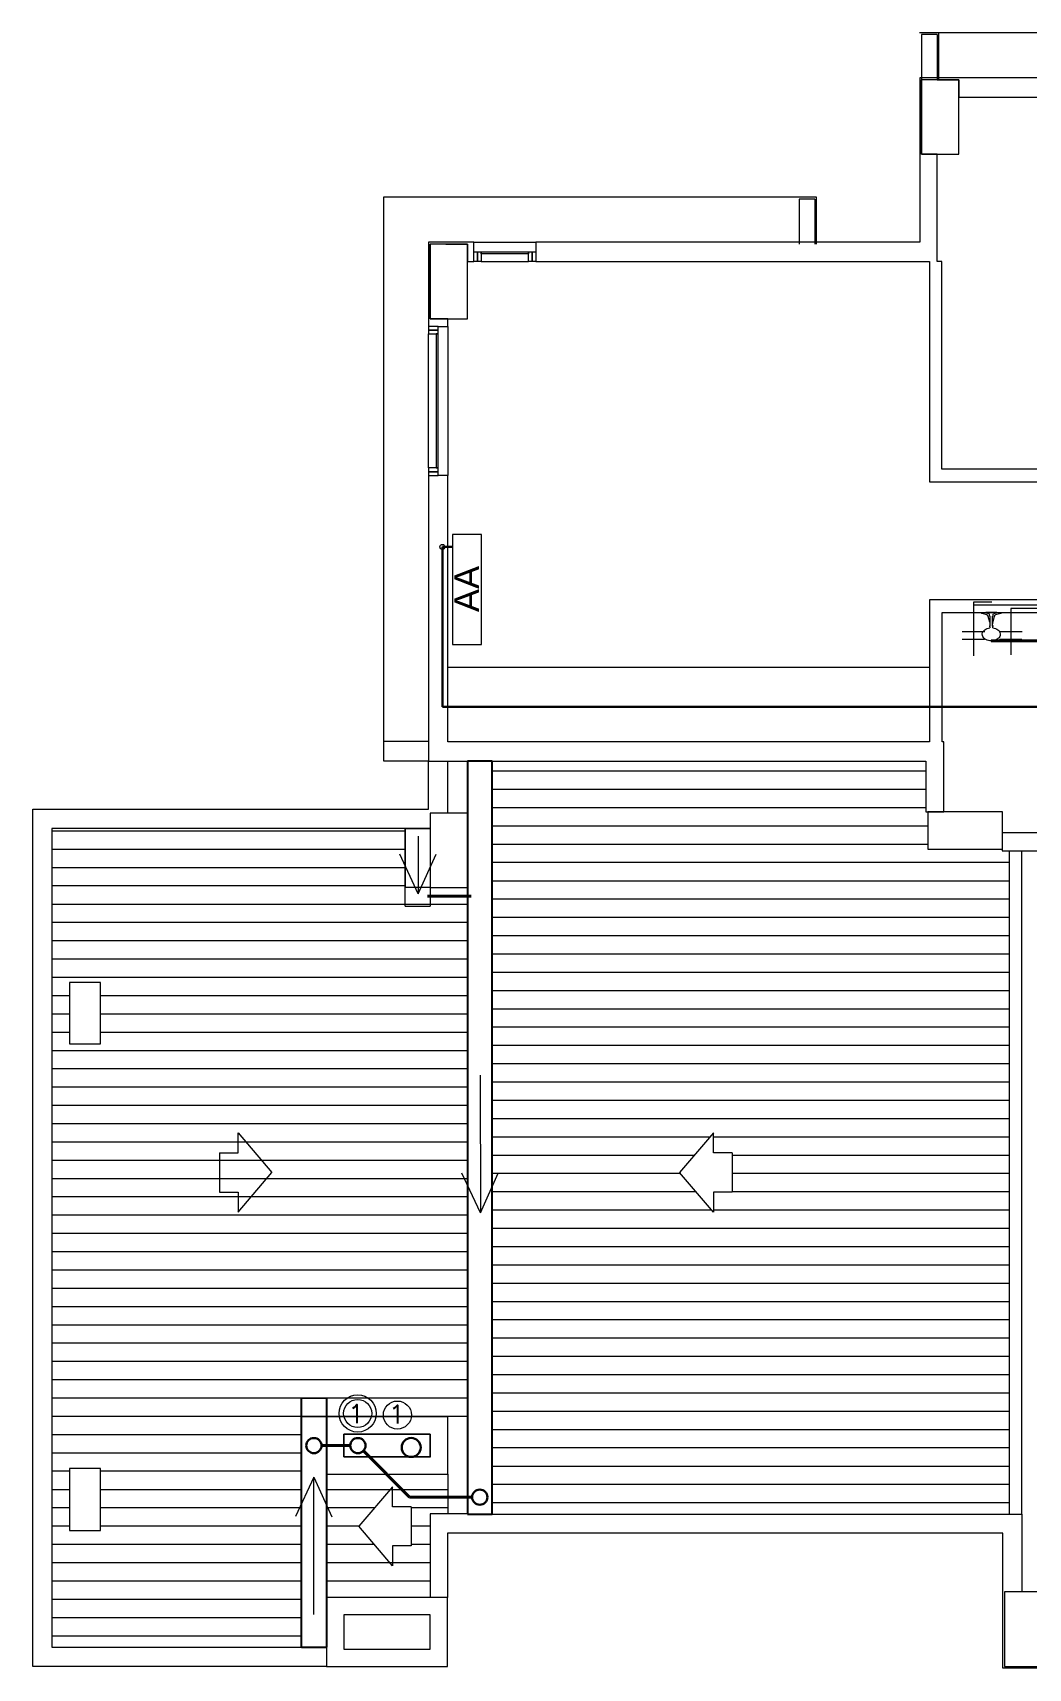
# Model space of a CAD drawing. Header units: millimetres. Extents: x 539 to 842, y -453 to -96.
# Drawn here: x 733.61 to 741.62, y -241.3 to -228.13 of the extents above; entities that cross this region are included whole.
import ezdxf

# ---------------------------------------------------------------- set-up
doc = ezdxf.new("R2010")
doc.units = ezdxf.units.MM
doc.header["$LTSCALE"] = 0.1
doc.linetypes.add('ACAD_ISO02W100', pattern=[15, 12, -3])
doc.linetypes.add('CONTINUA', pattern=[0])
doc.layers.get('0').update_dxf_attribs({"lineweight": 5})
for name, color, linetype, lineweight in [('00-Agua Caliente', 1, 'Continuous', 20), ('00-Agua Fria', 5, 'ACAD_ISO02W100', 20), ('Arq-Equipamiento', 250, 'Continuous', 5)]:
    doc.layers.add(name, color=color, linetype=linetype, lineweight=lineweight)
for name, color, linetype in [('00-Pluvial', 40, 'Continuous'), ('00-Secundario', 24, 'Continuous'), ('00-Ventilacion', 3, 'Continuous'), ('Textos', 7, 'Continuous')]:
    doc.layers.add(name, color=color, linetype=linetype)
doc.styles.add('Romans', font='romans.shx')
doc.styles.get("Standard").update_dxf_attribs({"font": 'arial.ttf'})

# ---------------------------------------------------------------- blocks, each defined once
blk = doc.blocks.new('Shower-Valve_Trim-KOHLER-Alteo-K-TS45106 - 2_5 GPM_ 2BZ-Oil-Rubed Nickel-V9-2-TORRE-ARQ- PB _-2_14_')
at = {"color": 8}
for p, q in [((4.361, 6.48), (4.366, 6.476)), ((4.329, 6.322), (4.322, 6.321)), ((4.331, 6.357), (4.342, 6.4)), ((4.335, 6.358), (4.331, 6.357)), ((4.342, 6.4), (4.352, 6.443)), ((4.352, 6.443), (4.355, 6.441)), ((4.367, 6.379), (4.352, 6.381)), ((4.36, 6.413), (4.374, 6.407)), ((4.411, 6.367), (4.364, 6.367)), ((4.369, 6.383), (4.368, 6.38)), ((4.448, 6.364), (4.369, 6.383)), ((4.374, 6.406), (4.374, 6.403)), ((4.374, 6.403), (4.453, 6.384)), ((4.377, 6.419), (4.418, 6.397)), ((4.412, 6.368), (4.413, 6.369)), ((4.419, 6.395), (4.419, 6.397)), ((4.46, 6.358), (4.452, 6.36)), ((4.458, 6.385), (4.466, 6.383))]:
    blk.add_line(p, q, dxfattribs=at)
for centre, radius, start, end in [((4.363, 6.472), 0.00488, 3.2512, 51.8578), ((3.627, 6.43), 0.742, 359.9319, 3.2512), ((4.328, 6.327), 0.00488, 280.6447, 329.2512), ((3.694, 6.704), 0.742, 329.2512, 332.5706), ((4.334, 6.361), 0.00318, 277.5027, 325.6058), ((4.152, 6.485), 0.224, 325.6058, 331.631), ((4.352, 6.378), 0.00308, 84.7991, 151.631), ((4.366, 6.355), 0.0149, 139.9319, 152.5706), ((4.353, 6.439), 0.00318, 6.8967, 54.9998), ((4.36, 6.36), 0.00706, 97.5233, 139.9319), ((4.134, 6.412), 0.224, 0.8715, 6.8967), ((4.361, 6.416), 0.00308, 180.8715, 247.7034), ((4.359, 6.368), 0.000695, 277.5233, 356.273), ((4.36, 6.368), 0.000526, 67.974, 174.1815), ((4.364, 6.377), 0.00985, 247.974, 269.7963), ((4.367, 6.38), 0.000995, 264.7991, 346.2512), ((4.384, 6.429), 0.0149, 179.9319, 192.5706), ((4.377, 6.427), 0.00706, 192.5706, 234.9792), ((4.372, 6.421), 0.000695, 336.2295, 54.9792), ((4.373, 6.421), 0.000526, 158.321, 264.5285), ((4.372, 6.41), 0.00985, 62.7062, 84.5285), ((4.373, 6.406), 0.000995, 346.2512, 67.7034), ((4.411, 6.368), 0.000762, 270.102, 0.7892), ((4.413, 6.368), 0.000925, 95.992, 180.7892), ((4.413, 6.368), 0.000513, 166.2512, 262.7617), ((4.431, 6.016), 0.351, 89.9462, 93.0688), ((4.418, 6.397), 0.000762, 331.7133, 62.4005), ((4.42, 6.396), 0.000513, 69.7408, 166.2512), ((4.419, 6.396), 0.000925, 151.7133, 236.5105), ((4.599, 6.699), 0.351, 239.4337, 242.5563), ((4.451, 6.374), 0.0125, 223.4853, 233.5491), ((4.444, 6.365), 0.00187, 233.5491, 279.6431), ((4.45, 6.373), 0.0125, 98.9534, 109.0171), ((4.449, 6.384), 0.00187, 52.8594, 98.9534), ((4.454, 6.367), 0.00706, 209.187, 256.2512), ((4.423, 6.369), 0.0319, 28.2837, 30.72), ((4.456, 6.378), 0.00706, 76.2512, 123.3154), ((4.55, 6.348), 0.0905, 173.6286, 201.4124), ((4.55, 6.35), 0.0905, 131.0901, 158.8739), ((4.522, 6.383), 0.0469, 98.1403, 131.0901), ((4.521, 6.39), 0.0399, 63.1746, 98.1403), ((4.52, 6.389), 0.0408, 36.2602, 63.1746), ((4.478, 6.364), 0.0869, 318.5898, 333.2817), ((4.501, 6.375), 0.0652, 13.9127, 36.2602), ((4.467, 6.37), 0.0998, 333.2817, 346.2512), ((4.48, 6.369), 0.0869, 359.2207, 13.9127), ((4.467, 6.37), 0.0998, 346.2512, 359.2207), ((4.509, 6.332), 0.0469, 201.4124, 234.3622), ((4.505, 6.327), 0.0399, 234.3622, 269.3279), ((4.505, 6.328), 0.0408, 269.3279, 296.2423), ((4.495, 6.35), 0.0652, 296.2423, 318.5898)]:
    blk.add_arc(centre, radius, start, end, dxfattribs=at)
blk = doc.blocks.new('2-5P final')
at = {"color": 8, "lineweight": 18}
for p, q in [((740.904, -228.129), (740.749, -228.129)), ((740.889, -228.144), (740.764, -228.144)), ((740.764, -228.144), (740.764, -228.506)), ((740.889, -228.144), (740.889, -228.506)), ((740.904, -228.506), (740.904, -228.129)), ((743.981, -228.129), (740.904, -228.129)), ((740.75, -228.491), (740.75, -229.815)), ((742.765, -228.491), (740.75, -228.491)), ((740.765, -228.507), (740.764, -228.507)), ((740.764, -228.507), (740.764, -229.107)), ((740.764, -228.507), (740.765, -228.507)), ((740.764, -229.107), (740.764, -228.507)), ((740.765, -228.507), (740.764, -228.507)), ((740.764, -228.507), (740.764, -229.107)), ((740.89, -228.507), (740.765, -228.507)), ((740.89, -228.507), (740.765, -228.507)), ((740.89, -228.507), (740.89, -228.506)), ((741.064, -228.507), (740.89, -228.507)), ((740.89, -228.507), (741.064, -228.507)), ((741.064, -228.507), (740.89, -228.507)), ((741.064, -228.631), (741.064, -228.507)), ((741.064, -228.507), (741.064, -228.647)), ((741.064, -228.631), (741.064, -228.507)), ((741.064, -228.632), (741.064, -228.631)), ((741.064, -228.632), (741.064, -228.631)), ((741.064, -228.644), (741.064, -228.632)), ((741.064, -228.644), (741.064, -228.632)), ((741.064, -228.645), (741.064, -228.644)), ((741.064, -228.645), (741.064, -228.644)), ((741.064, -228.647), (741.064, -228.645)), ((741.064, -228.647), (741.064, -228.645)), ((741.064, -229.107), (741.064, -228.647)), ((741.064, -228.647), (742.765, -228.647)), ((741.064, -229.107), (741.064, -228.647)), ((740.764, -229.107), (740.765, -229.107)), ((740.765, -229.107), (740.764, -229.107)), ((740.764, -229.107), (740.765, -229.107)), ((740.765, -229.107), (740.89, -229.107)), ((740.89, -229.107), (740.765, -229.107)), ((740.765, -229.107), (740.89, -229.107)), ((740.89, -229.107), (741.064, -229.107)), ((740.89, -229.971), (740.89, -229.107)), ((740.89, -229.107), (741.064, -229.107)), ((739.765, -229.453), (736.432, -229.453)), ((736.432, -229.453), (736.432, -233.836)), ((739.92, -229.453), (739.765, -229.453)), ((739.905, -229.468), (739.78, -229.468)), ((739.78, -229.468), (739.78, -229.83)), ((739.905, -229.468), (739.905, -229.83)), ((739.92, -229.83), (739.92, -229.453)), ((736.794, -229.815), (736.794, -230.493)), ((737.159, -229.815), (736.794, -229.815)), ((736.809, -229.832), (736.808, -229.832)), ((736.808, -229.832), (736.808, -230.432)), ((736.808, -230.432), (736.808, -229.832)), ((736.808, -229.832), (736.809, -229.832)), ((736.809, -229.832), (736.808, -229.832)), ((736.808, -229.832), (736.808, -230.432)), ((736.934, -229.832), (736.809, -229.832)), ((736.934, -229.832), (736.809, -229.832)), ((736.934, -229.832), (736.934, -229.83)), ((736.935, -229.832), (736.934, -229.832)), ((736.934, -229.832), (737.108, -229.832)), ((736.95, -229.832), (736.934, -229.832)), ((736.947, -229.832), (736.935, -229.832)), ((736.948, -229.832), (736.947, -229.832)), ((736.95, -229.832), (736.948, -229.832)), ((737.108, -229.832), (736.95, -229.832)), ((737.108, -229.832), (736.95, -229.832)), ((737.108, -229.955), (737.108, -229.832)), ((737.108, -229.832), (737.108, -229.971)), ((737.108, -229.955), (737.108, -229.832)), ((737.159, -229.893), (737.159, -229.815)), ((737.159, -229.815), (737.659, -229.815)), ((737.159, -229.893), (737.189, -229.893)), ((737.159, -229.971), (737.159, -229.893)), ((737.189, -229.893), (737.219, -229.893)), ((737.189, -229.971), (737.189, -229.893)), ((737.189, -229.893), (737.189, -229.971)), ((737.219, -229.893), (737.599, -229.893)), ((737.219, -229.908), (737.219, -229.893)), ((737.219, -229.893), (737.219, -229.971)), ((737.599, -229.908), (737.219, -229.908)), ((737.599, -229.893), (737.599, -229.908)), ((737.599, -229.893), (737.629, -229.893)), ((737.599, -229.971), (737.599, -229.893)), ((737.629, -229.893), (737.629, -229.971)), ((737.629, -229.893), (737.659, -229.893)), ((737.629, -229.971), (737.629, -229.893)), ((740.75, -229.815), (737.659, -229.815)), ((737.659, -229.815), (737.659, -229.893)), ((737.659, -229.893), (737.659, -229.971)), ((737.108, -229.956), (737.108, -229.955)), ((737.108, -229.956), (737.108, -229.955)), ((737.108, -229.969), (737.108, -229.956)), ((737.108, -229.969), (737.108, -229.956)), ((737.108, -229.97), (737.108, -229.969)), ((737.108, -229.97), (737.108, -229.969)), ((737.108, -229.971), (737.108, -229.97)), ((737.108, -229.971), (737.108, -229.97)), ((737.108, -230.432), (737.108, -229.971)), ((737.108, -229.971), (737.159, -229.971)), ((737.108, -230.432), (737.108, -229.971)), ((737.189, -229.971), (737.159, -229.971)), ((737.219, -229.971), (737.189, -229.971)), ((737.219, -229.971), (737.599, -229.971)), ((737.629, -229.971), (737.599, -229.971)), ((737.659, -229.971), (737.629, -229.971)), ((737.659, -229.971), (740.829, -229.971)), ((740.829, -229.971), (740.829, -231.744)), ((740.929, -229.971), (740.89, -229.971)), ((740.929, -231.644), (740.929, -229.971)), ((736.808, -230.432), (736.809, -230.432)), ((736.95, -230.432), (736.808, -230.432)), ((736.808, -230.432), (736.809, -230.432)), ((736.809, -230.432), (736.934, -230.432)), ((736.809, -230.432), (736.934, -230.432)), ((736.934, -230.432), (736.935, -230.432)), ((736.934, -230.432), (736.935, -230.432)), ((736.935, -230.432), (736.947, -230.432)), ((736.935, -230.432), (736.947, -230.432)), ((736.947, -230.432), (736.948, -230.432)), ((736.947, -230.432), (736.948, -230.432)), ((736.948, -230.432), (736.95, -230.432)), ((736.948, -230.432), (736.95, -230.432)), ((736.95, -230.432), (737.108, -230.432)), ((736.95, -230.493), (736.95, -230.432)), ((736.95, -230.432), (737.108, -230.432)), ((736.794, -230.493), (736.794, -230.523)), ((736.872, -230.493), (736.794, -230.493)), ((736.794, -230.523), (736.794, -230.553)), ((736.872, -230.523), (736.794, -230.523)), ((736.794, -230.523), (736.872, -230.523)), ((736.794, -230.553), (736.872, -230.553)), ((736.794, -231.633), (736.794, -230.553)), ((736.857, -230.553), (736.857, -231.633)), ((736.872, -230.553), (736.857, -230.553)), ((736.872, -230.493), (736.95, -230.493)), ((736.872, -230.523), (736.872, -230.493)), ((736.872, -230.553), (736.872, -230.523)), ((736.872, -231.633), (736.872, -230.553)), ((736.95, -230.493), (736.95, -231.693)), ((736.794, -231.633), (736.794, -231.663)), ((736.872, -231.633), (736.794, -231.633)), ((736.857, -231.633), (736.872, -231.633)), ((736.872, -231.663), (736.872, -231.633)), ((743.231, -231.644), (740.929, -231.644)), ((736.794, -231.663), (736.872, -231.663)), ((736.794, -231.663), (736.794, -231.693)), ((736.872, -231.663), (736.794, -231.663)), ((736.794, -231.693), (736.794, -233.995)), ((736.794, -231.693), (736.872, -231.693)), ((736.872, -231.693), (736.872, -231.663)), ((736.95, -231.693), (736.872, -231.693)), ((736.95, -233.839), (736.95, -231.693)), ((740.829, -231.744), (742.791, -231.744)), ((740.829, -232.694), (740.829, -233.839)), ((741.756, -232.694), (740.829, -232.694)), ((740.832, -232.696), (740.832, -232.694)), ((740.931, -233.839), (740.931, -232.796)), ((740.931, -232.796), (741.756, -232.796)), ((740.829, -233.239), (736.95, -233.239)), ((736.794, -233.836), (736.432, -233.836)), ((736.432, -233.836), (736.432, -233.991)), ((740.829, -233.839), (736.95, -233.839)), ((740.943, -233.839), (740.931, -233.839)), ((740.943, -234.401), (740.943, -233.839)), ((736.432, -233.991), (736.794, -233.991)), ((736.794, -233.995), (740.799, -233.995)), ((736.794, -234.381), (736.794, -233.995)), ((736.949, -233.995), (736.949, -234.412)), ((737.108, -234.412), (737.108, -233.995)), ((737.308, -233.995), (737.308, -240.056)), ((740.799, -233.995), (740.799, -234.401)), ((733.609, -241.283), (733.609, -234.381)), ((733.609, -234.381), (736.794, -234.381)), ((737.108, -234.412), (736.808, -234.412)), ((736.808, -234.412), (736.808, -235.012)), ((736.809, -234.412), (736.808, -234.412)), ((736.808, -234.412), (736.808, -235.012)), ((736.934, -234.412), (736.809, -234.412)), ((736.935, -234.412), (736.934, -234.412)), ((736.947, -234.412), (736.935, -234.412)), ((736.948, -234.412), (736.947, -234.412)), ((736.95, -234.412), (736.948, -234.412)), ((737.108, -234.412), (736.95, -234.412)), ((737.108, -235.012), (737.108, -234.412)), ((737.108, -235.012), (737.108, -234.412)), ((740.799, -234.401), (740.943, -234.401)), ((741.415, -234.402), (740.815, -234.402)), ((740.815, -234.402), (740.815, -234.702)), ((740.914, -234.402), (740.815, -234.402)), ((740.815, -234.402), (740.815, -234.702)), ((740.927, -234.402), (740.914, -234.402)), ((740.928, -234.402), (740.927, -234.402)), ((740.931, -234.402), (740.928, -234.402)), ((741.415, -234.402), (740.931, -234.402)), ((741.415, -234.702), (741.415, -234.402)), ((741.415, -234.702), (741.415, -234.402)), ((733.764, -234.536), (733.764, -241.128)), ((736.808, -234.536), (733.764, -234.536)), ((736.608, -234.536), (736.608, -235.012)), ((743.176, -234.572), (741.414, -234.572)), ((741.414, -234.572), (741.414, -234.716)), ((740.815, -234.702), (741.415, -234.702)), ((740.815, -234.702), (740.914, -234.702)), ((740.914, -234.702), (740.927, -234.702)), ((740.927, -234.702), (740.928, -234.702)), ((740.928, -234.702), (740.931, -234.702)), ((740.931, -234.702), (741.415, -234.702)), ((741.414, -234.716), (745.435, -234.716)), ((741.473, -240.056), (741.473, -234.716)), ((741.573, -240.056), (741.573, -234.716)), ((736.808, -235.012), (736.608, -235.012)), ((736.808, -235.012), (737.108, -235.012)), ((736.808, -235.012), (736.809, -235.012)), ((736.809, -235.012), (736.934, -235.012)), ((736.934, -235.012), (736.935, -235.012)), ((736.935, -235.012), (736.947, -235.012)), ((736.947, -235.012), (736.948, -235.012)), ((736.948, -235.012), (736.95, -235.012)), ((736.95, -235.012), (737.108, -235.012)), ((737.108, -235.012), (737.108, -239.598)), ((734.154, -235.775), (733.904, -235.775)), ((733.904, -235.775), (733.904, -236.27)), ((734.154, -235.775), (733.904, -235.775)), ((733.904, -235.775), (733.904, -236.27)), ((734.154, -236.27), (734.154, -235.775)), ((734.154, -236.27), (734.154, -235.775)), ((733.904, -236.27), (734.154, -236.27)), ((733.904, -236.27), (734.154, -236.27)), ((735.263, -237.148), (735.263, -236.987)), ((739.089, -237.148), (739.089, -236.987)), ((735.112, -237.148), (735.112, -237.463)), ((735.112, -237.148), (735.263, -237.148)), ((739.24, -237.148), (739.089, -237.148)), ((739.24, -237.148), (739.24, -237.463)), ((735.112, -237.463), (735.263, -237.463)), ((735.263, -237.463), (735.263, -237.624)), ((739.24, -237.463), (739.089, -237.463)), ((739.089, -237.463), (739.089, -237.624)), ((735.773, -239.273), (735.773, -241.128)), ((735.973, -239.273), (735.773, -239.273)), ((735.973, -239.273), (735.973, -239.736)), ((736.95, -239.273), (735.973, -239.273)), ((736.95, -239.736), (736.95, -239.273)), ((736.113, -239.413), (736.113, -239.596)), ((736.809, -239.413), (736.113, -239.413)), ((736.809, -239.598), (736.809, -239.413)), ((735.773, -239.565), (733.764, -239.565)), ((736.113, -239.596), (736.809, -239.598)), ((736.808, -239.598), (736.608, -239.598)), ((736.809, -239.598), (736.808, -239.598)), ((737.108, -240.058), (737.108, -239.598)), ((737.108, -240.055), (737.108, -239.598)), ((734.154, -239.688), (733.904, -239.688)), ((733.904, -239.688), (733.904, -240.188)), ((734.154, -239.688), (733.904, -239.688)), ((733.904, -239.688), (733.904, -240.188)), ((734.154, -240.188), (734.154, -239.688)), ((734.154, -240.188), (734.154, -239.688)), ((735.973, -239.736), (735.973, -241.283)), ((735.973, -239.736), (736.95, -239.736)), ((736.95, -239.736), (736.95, -240.055)), ((736.506, -239.997), (736.506, -239.836)), ((736.657, -239.997), (736.506, -239.997)), ((736.657, -239.997), (736.657, -240.312)), ((736.809, -240.055), (736.809, -240.728)), ((737.108, -240.055), (736.809, -240.055)), ((737.108, -240.056), (741.573, -240.056)), ((741.573, -240.056), (741.573, -240.683)), ((733.904, -240.188), (734.154, -240.188)), ((733.904, -240.188), (734.154, -240.188)), ((736.657, -240.312), (736.506, -240.312)), ((736.506, -240.312), (736.506, -240.473)), ((741.418, -240.211), (736.949, -240.211)), ((736.949, -240.211), (736.949, -240.728)), ((741.418, -241.298), (741.418, -240.211)), ((736.949, -240.728), (735.973, -240.728)), ((736.949, -241.283), (736.949, -240.728)), ((741.733, -240.683), (741.433, -240.683)), ((741.433, -240.683), (741.433, -241.283)), ((741.558, -240.683), (741.433, -240.683)), ((741.433, -240.683), (741.433, -241.283)), ((741.559, -240.683), (741.558, -240.683)), ((741.571, -240.683), (741.559, -240.683)), ((741.572, -240.683), (741.571, -240.683)), ((741.574, -240.683), (741.572, -240.683)), ((741.733, -240.683), (741.574, -240.683)), ((736.113, -240.868), (736.113, -241.143)), ((736.809, -240.868), (736.113, -240.868)), ((736.809, -241.143), (736.809, -240.868)), ((733.764, -241.128), (735.973, -241.128)), ((736.113, -241.143), (736.809, -241.143)), ((735.973, -241.283), (733.609, -241.283)), ((735.973, -241.283), (736.949, -241.283)), ((745.593, -241.298), (741.418, -241.298)), ((741.433, -241.283), (741.733, -241.283)), ((741.433, -241.283), (741.574, -241.283)), ((741.574, -241.283), (741.733, -241.283))]:
    blk.add_line(p, q, dxfattribs=at)
at = {"color": 8, "linetype": 'CONTINUA', "lineweight": 13}
for p, q in [((740.799, -234.075), (737.308, -234.075)), ((740.799, -234.222), (737.308, -234.222)), ((740.799, -234.37), (737.308, -234.37)), ((740.815, -234.517), (737.308, -234.517)), ((736.608, -234.557), (733.764, -234.557)), ((740.815, -234.664), (737.308, -234.664)), ((736.608, -234.705), (733.764, -234.705)), ((736.608, -234.852), (733.764, -234.852)), ((741.473, -234.811), (737.308, -234.811)), ((736.608, -234.999), (733.764, -234.999)), ((741.473, -234.959), (737.308, -234.959)), ((737.108, -235.147), (733.764, -235.147)), ((741.473, -235.106), (737.308, -235.106)), ((737.108, -235.294), (733.764, -235.294)), ((741.473, -235.253), (737.308, -235.253)), ((737.108, -235.441), (733.764, -235.441)), ((741.473, -235.401), (737.308, -235.401)), ((737.108, -235.588), (733.764, -235.588)), ((741.473, -235.548), (737.308, -235.548)), ((741.473, -235.695), (737.308, -235.695)), ((737.108, -235.736), (733.764, -235.736)), ((741.473, -235.842), (737.308, -235.842)), ((733.904, -235.883), (733.764, -235.883)), ((737.108, -235.883), (734.154, -235.883)), ((741.473, -235.99), (737.308, -235.99)), ((733.904, -236.03), (733.764, -236.03)), ((737.108, -236.03), (734.154, -236.03)), ((733.904, -236.178), (733.764, -236.178)), ((737.108, -236.178), (734.154, -236.178)), ((741.473, -236.137), (737.308, -236.137)), ((737.108, -236.325), (733.764, -236.325)), ((741.473, -236.284), (737.308, -236.284)), ((737.108, -236.472), (733.764, -236.472)), ((741.473, -236.431), (737.308, -236.431)), ((737.108, -236.619), (733.764, -236.619)), ((741.473, -236.579), (737.308, -236.579)), ((737.108, -236.767), (733.764, -236.767)), ((741.473, -236.726), (737.308, -236.726)), ((737.108, -236.914), (733.764, -236.914)), ((741.473, -236.873), (737.308, -236.873)), ((739.06, -237.021), (737.308, -237.021)), ((741.473, -237.021), (739.089, -237.021)), ((735.263, -237.061), (733.764, -237.061)), ((737.108, -237.061), (735.263, -237.061)), ((738.934, -237.168), (737.308, -237.168)), ((741.473, -237.168), (739.24, -237.168)), ((735.112, -237.209), (733.764, -237.209)), ((737.108, -237.209), (735.112, -237.209)), ((735.112, -237.356), (733.764, -237.356)), ((737.108, -237.356), (735.112, -237.356)), ((738.826, -237.315), (737.308, -237.315)), ((741.473, -237.315), (739.24, -237.315)), ((735.263, -237.503), (733.764, -237.503)), ((737.108, -237.503), (735.263, -237.503)), ((738.951, -237.462), (737.308, -237.462)), ((741.473, -237.462), (739.24, -237.462)), ((737.108, -237.65), (733.764, -237.65)), ((739.077, -237.61), (737.308, -237.61)), ((741.473, -237.61), (739.089, -237.61)), ((737.108, -237.798), (733.764, -237.798)), ((741.473, -237.757), (737.308, -237.757)), ((737.108, -237.945), (733.764, -237.945)), ((741.473, -237.904), (737.308, -237.904)), ((737.108, -238.092), (733.764, -238.092)), ((741.473, -238.052), (737.308, -238.052)), ((741.473, -238.199), (737.308, -238.199)), ((737.108, -238.239), (733.764, -238.239)), ((741.473, -238.346), (737.308, -238.346)), ((737.108, -238.387), (733.764, -238.387)), ((741.473, -238.493), (737.308, -238.493)), ((737.108, -238.534), (733.764, -238.534)), ((737.108, -238.681), (733.764, -238.681)), ((741.473, -238.641), (737.308, -238.641)), ((737.108, -238.829), (733.764, -238.829)), ((741.473, -238.788), (737.308, -238.788)), ((737.108, -238.976), (733.764, -238.976)), ((741.473, -238.935), (737.308, -238.935)), ((737.108, -239.123), (733.764, -239.123)), ((741.473, -239.083), (737.308, -239.083)), ((737.108, -239.27), (733.764, -239.27)), ((741.473, -239.23), (737.308, -239.23)), ((735.773, -239.418), (733.764, -239.418)), ((741.473, -239.377), (737.308, -239.377)), ((741.473, -239.524), (737.308, -239.524)), ((741.473, -239.672), (737.308, -239.672)), ((733.904, -239.712), (733.764, -239.712)), ((735.773, -239.712), (734.154, -239.712)), ((733.904, -239.86), (733.764, -239.86)), ((735.773, -239.86), (734.154, -239.86)), ((736.95, -239.86), (735.973, -239.86)), ((741.473, -239.819), (737.308, -239.819)), ((733.904, -240.007), (733.764, -240.007)), ((735.773, -240.007), (734.154, -240.007)), ((736.36, -240.007), (735.973, -240.007)), ((736.95, -240.007), (736.657, -240.007)), ((741.473, -239.966), (737.308, -239.966)), ((733.904, -240.154), (733.764, -240.154)), ((735.773, -240.154), (734.154, -240.154)), ((736.234, -240.154), (735.973, -240.154)), ((736.809, -240.154), (736.657, -240.154)), ((735.773, -240.301), (733.764, -240.301)), ((736.36, -240.301), (735.973, -240.301)), ((736.809, -240.301), (736.657, -240.301)), ((735.773, -240.449), (733.764, -240.449)), ((736.809, -240.449), (735.973, -240.449)), ((735.773, -240.596), (733.764, -240.596)), ((736.809, -240.596), (735.973, -240.596)), ((735.773, -240.743), (733.764, -240.743)), ((735.773, -240.891), (733.764, -240.891)), ((735.773, -241.038), (733.764, -241.038))]:
    blk.add_line(p, q, dxfattribs=at)
at = {"color": 2, "linetype": 'CONTINUA', "lineweight": 13}
blk.add_line((741.415, -234.664), (741.414, -234.664), dxfattribs=at)
at = {"color": 8, "lineweight": 18}
for points in [[(735.263, -236.987), (735.535, -237.305)], [(739.089, -236.987), (738.817, -237.305)], [(735.263, -237.624), (735.535, -237.305)], [(739.089, -237.624), (738.817, -237.305)], [(736.506, -239.836), (736.234, -240.154)], [(736.506, -240.473), (736.234, -240.154)]]:
    blk.add_lwpolyline(points, dxfattribs=at)
for points in [[(735.973, -239.736), (736.95, -239.736), (736.95, -239.273), (735.973, -239.273)], [(736.113, -239.413), (736.809, -239.413), (736.809, -239.596), (736.113, -239.596)]]:
    blk.add_lwpolyline(points, close=True, dxfattribs=at)
at = {"layer": 'Arq-Equipamiento', "color": 8, "linetype": 'CONTINUA', "lineweight": 18}
blk.add_lwpolyline([(737.223, -232.169), (736.988, -232.169), (736.988, -233.054), (737.223, -233.054)], close=True, dxfattribs=at)
at = {"color": 8, "lineweight": 18, "xscale": -1, "rotation": 76.24075343670569}
blk.add_blockref('Shower-Valve_Trim-KOHLER-Alteo-K-TS45106 - 2_5 GPM_ 2BZ-Oil-Rubed Nickel-V9-2-TORRE-ARQ- PB _-2_14_', (748.575, -230.101), dxfattribs=at)
at = {"color": 8, "lineweight": 18, "insert": (737.003, -232.794), "char_height": 0.2, "attachment_point": 1, "rotation": 90}
blk.add_mtext_dynamic_manual_height_columns('AA', width=1, gutter_width=12.5, heights=[0], dxfattribs=at)

msp = doc.modelspace()

# ---------------------------------------------------------------- linework, layer by layer
at = {"layer": '00-Agua Caliente', "color": 1, "linetype": 'Continuous', "lineweight": 20}
for p, q in [((741.182, -232.713), (741.182, -233.147)), ((741.091, -232.949), (741.273, -232.949)), ((741.092, -233.012), (741.272, -233.012))]:
    msp.add_line(p, q, dxfattribs=at)
at = {"layer": '00-Agua Caliente', "linetype": 'ACAD_ISO02W100', "ltscale": 3}
msp.add_lwpolyline([(745.83, -232.713), (741.182, -232.713)], dxfattribs=at)
at = {"layer": '00-Agua Caliente', "linetype": 'CONTINUA'}
msp.add_lwpolyline([(745.804, -232.739), (741.182, -232.739)], dxfattribs=at)
at = {"layer": '00-Agua Fria', "color": 5, "linetype": 'Continuous', "lineweight": 20}
for p, q in [((741.483, -232.765), (741.483, -233.137)), ((741.392, -232.949), (741.574, -232.949)), ((741.393, -233.012), (741.573, -233.012))]:
    msp.add_line(p, q, dxfattribs=at)
at = {"layer": '00-Agua Fria', "ltscale": 3}
msp.add_lwpolyline([(743.447, -232.765), (741.483, -232.765)], dxfattribs=at)
at = {"layer": '00-Pluvial', "lineweight": 25}
for p, q in [((737.308, -233.995), (737.108, -233.995)), ((737.108, -233.995), (737.108, -240.058)), ((737.308, -240.056), (737.308, -233.995)), ((735.772, -241.128), (735.773, -239.123)), ((735.973, -239.123), (735.973, -241.128)), ((737.108, -240.058), (737.308, -240.058)), ((735.772, -241.128), (735.973, -241.128))]:
    msp.add_line(p, q, dxfattribs=at)
at = {"layer": '00-Pluvial', "linetype": 'CONTINUA', "lineweight": 13}
for p, q in [((736.608, -235.162), (736.608, -234.536)), ((736.608, -234.536), (736.808, -234.536)), ((736.808, -234.536), (736.808, -235.162)), ((736.608, -235.162), (736.808, -235.162)), ((735.773, -239.123), (735.973, -239.123))]:
    msp.add_line(p, q, dxfattribs=at)
at = {"layer": '00-Pluvial', "lineweight": 20}
for p, q in [((736.713, -234.597), (736.713, -235.062)), ((736.713, -235.062), (736.564, -234.744)), ((736.713, -235.062), (736.856, -234.742)), ((737.212, -236.522), (737.213, -237.63)), ((737.213, -237.63), (737.064, -237.312)), ((737.213, -237.63), (737.356, -237.31)), ((735.873, -239.758), (735.724, -240.076)), ((735.872, -240.866), (735.873, -239.758)), ((735.873, -239.758), (736.016, -240.079))]:
    msp.add_line(p, q, dxfattribs=at)
at = {"layer": '00-Pluvial', "lineweight": 40}
for points in [[(736.788, -235.08), (737.139, -235.08)], [(736.166, -239.505), (735.934, -239.505)], [(736.271, -239.548), (736.643, -239.92)], [(737.147, -239.92), (736.643, -239.92)]]:
    msp.add_lwpolyline(points, dxfattribs=at)
at = {"layer": '00-Pluvial', "lineweight": 20}
for radius in [0.15, 0.113]:
    msp.add_circle((736.225, -239.246), radius, dxfattribs=at)
at = {"layer": '00-Pluvial', "lineweight": 30}
for centre in [(735.873, -239.505), (736.227, -239.505), (737.208, -239.92)]:
    msp.add_circle(centre, 0.0612, dxfattribs=at)
at = {"layer": '00-Secundario', "lineweight": 30}
for points in [[(736.991, -232.269), (736.907, -232.269)], [(736.907, -232.269), (736.907, -233.556)], [(742.515, -233.556), (736.907, -233.556)]]:
    msp.add_lwpolyline(points, dxfattribs=at)
at = {"layer": '00-Secundario', "lineweight": 40}
msp.add_lwpolyline([(742.207, -233.024), (741.325, -233.024)], dxfattribs=at)
at = {"layer": '00-Secundario', "linetype": 'CONTINUA', "lineweight": 20}
msp.add_circle((736.907, -232.269), 0.02, dxfattribs=at)
at = {"layer": '00-Ventilacion', "color": 3, "lineweight": 20}
msp.add_circle((736.545, -239.259), 0.113, dxfattribs=at)
at = {"layer": '00-Ventilacion', "lineweight": 30}
msp.add_circle((736.656, -239.52), 0.0765, dxfattribs=at)

# ---------------------------------------------------------------- block references
at = {"linetype": 'CONTINUA', "lineweight": 13}
msp.add_blockref('2-5P final', (0, 0), dxfattribs=at)

# ---------------------------------------------------------------- texts
at = {"layer": 'Textos', "style": 'Romans'}
for p in [(736.148, -239.324), (736.475, -239.328)]:
    msp.add_text('1', height=0.15, rotation=360, dxfattribs=at).set_placement(p)

doc.saveas('drawing.dxf')
